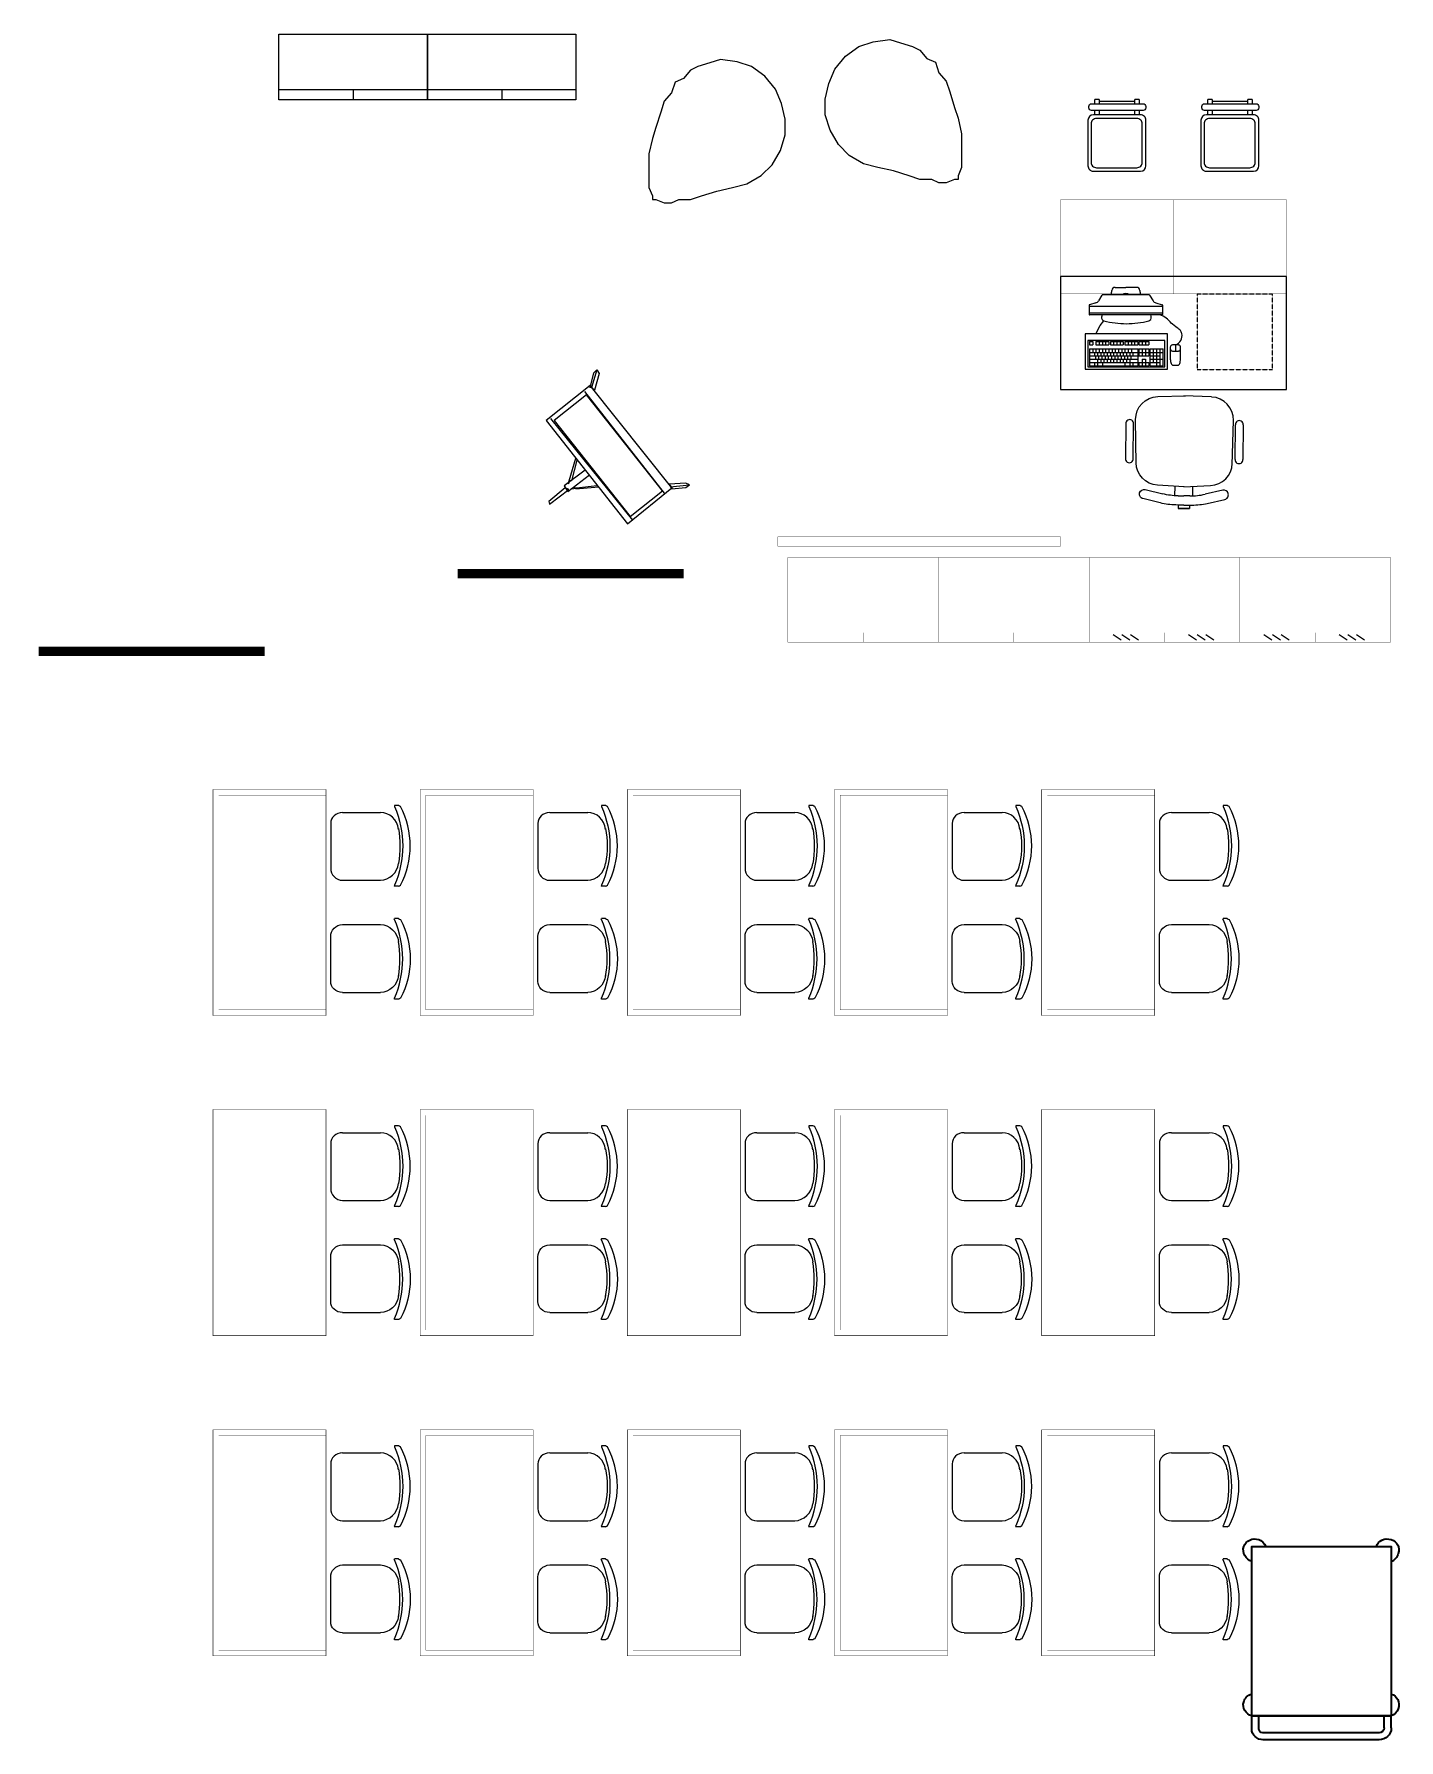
# Model space of a CAD drawing. Header units: millimetres. Extents: x -217756 to 263180, y 55413 to 130608.
# Drawn here: x 118938 to 126184, y 55559 to 64616 of the extents above; entities that cross this region are included whole.
import ezdxf

# ---------------------------------------------------------------- set-up
doc = ezdxf.new("R2010")
doc.units = ezdxf.units.MM
doc.linetypes.add('HIDDEN', pattern=[6, 4, -2])
for name, color, linetype, lineweight in [('ТХ_мебель передв', 250, 'Continuous', 13), ('ТХ_обор_комп принт', 30, 'Continuous', 13), ('ТХ_ОСНОВНОЙ', 103, 'Continuous', 25)]:
    doc.layers.add(name, color=color, linetype=linetype, lineweight=lineweight)

# ---------------------------------------------------------------- blocks, each defined once
blk = doc.blocks.new('A$C34cbd993')
at = {"extrusion": (0.000470829, 6.1078e-05, 1)}
for p, q in [((342841.9, -67370.9, 0), (342823.6, -67400.3, 0)), ((343091, -67368.7, -0.1), (342845.8, -67368.7, 0)), ((342912, -67329.8, 0), (342968.4, -67329.8, 0)), ((343024.8, -67329.8, -0.1), (342968.4, -67329.8, 0)), ((343094.9, -67370.9, -0.1), (343113.2, -67400.3, -0.1)), ((342774, -67423.6, 0.1), (342774, -67474, 0.1)), ((343162.8, -67430.8, -0.1), (342774, -67430.8, 0.1)), ((343162.8, -67466.8, -0.1), (342774, -67466.8, 0.1)), ((342808.6, -67411.8, 0.1), (342775.8, -67421.8, 0.1)), ((343128.2, -67411.8, -0.1), (343161, -67421.8, -0.1)), ((343162.8, -67423.6, -0.1), (343162.8, -67474, -0.1)), ((343161, -67475.8, -0.1), (342775.8, -67475.8, 0.1)), ((342775.6, -67616.3, 0.1), (342775.6, -67634.3, 0.1)), ((342775.6, -67656.8, 0.1), (343032.1, -67656.8, 0)), ((342775.6, -67656.8, 0.1), (342775.6, -67746.8, 0.1)), ((342775.6, -67674.8, 0.1), (343032.1, -67674.8, 0)), ((342775.6, -67692.8, 0.1), (343032.1, -67692.8, 0)), ((342775.6, -67710.8, 0.1), (343032.1, -67710.8, 0)), ((342775.6, -67728.8, 0.1), (343032.1, -67728.8, 0)), ((343036.6, -67656.8, 0), (343090.6, -67656.8, -0.1)), ((343036.6, -67674.8, 0), (343090.6, -67674.8, -0.1)), ((343036.6, -67692.8, 0), (343090.6, -67692.8, -0.1)), ((343036.6, -67728.8, 0), (343090.6, -67728.8, -0.1)), ((343054.6, -67710.8, 0), (343072.6, -67710.8, -0.1)), ((343095.1, -67656.8, -0.1), (343167.1, -67656.8, -0.1)), ((343095.1, -67674.8, -0.1), (343167.1, -67674.8, -0.1)), ((343095.1, -67692.8, -0.1), (343149.1, -67692.8, -0.1)), ((343095.1, -67710.8, -0.1), (343167.1, -67710.8, -0.1)), ((343095.1, -67728.8, -0.1), (343149.1, -67728.8, -0.1)), ((343167.1, -67746.8, -0.1), (343167.1, -67656.8, -0.1)), ((342775.6, -67746.8, 0.1), (343032.1, -67746.8, 0)), ((343036.6, -67746.8, 0), (343090.6, -67746.8, -0.1)), ((343095.1, -67746.8, -0.1), (343167.1, -67746.8, -0.1))]:
    blk.add_line(p, q, dxfattribs=at)
at = {"extrusion": (0.000470829, 6.1078e-05, 1), "elevation": 157.3}
for points in [[(342808.6, -67575.8), (342832.1, -67531.3), (342851.7, -67506.9)], [(342775.6, -67616.3), (342792.7, -67616.3)], [(342775.6, -67634.3), (342792.7, -67634.3)], [(342792.7, -67616.3), (342792.7, -67634.3)], [(342809.8, -67616.3), (342878.2, -67616.3)], [(342809.8, -67616.3), (342809.8, -67634.3)], [(342809.8, -67634.3), (342878.2, -67634.3)], [(342826.9, -67616.3), (342826.9, -67634.3)], [(342844, -67616.3), (342844, -67634.3)], [(342861.1, -67616.3), (342861.1, -67634.3)], [(342878.2, -67616.3), (342878.2, -67634.3)], [(342886.7, -67616.3), (342955.1, -67616.3)], [(342886.7, -67616.3), (342886.7, -67634.3)], [(342886.7, -67634.3), (342955.1, -67634.3)], [(342903.8, -67616.3), (342903.8, -67634.3)], [(342920.9, -67616.3), (342920.9, -67634.3)], [(342938, -67616.3), (342938, -67634.3)], [(342955.1, -67616.3), (342955.1, -67634.3)], [(342963.7, -67616.3), (343032.1, -67616.3)], [(342963.7, -67616.3), (342963.7, -67634.3)], [(342963.7, -67634.3), (343032.1, -67634.3)], [(342980.8, -67616.3), (342980.8, -67634.3)], [(342997.9, -67616.3), (342997.9, -67634.3)], [(343015, -67616.3), (343015, -67634.3)], [(343032.1, -67616.3), (343032.1, -67634.3)], [(343036.6, -67616.3), (343090.6, -67616.3)], [(343036.6, -67616.3), (343036.6, -67634.3)], [(343036.6, -67634.3), (343090.6, -67634.3)], [(343054.6, -67616.3), (343054.6, -67634.3)], [(343072.6, -67616.3), (343072.6, -67634.3)], [(343090.6, -67616.3), (343090.6, -67634.3)], [(343090.6, -67616.3), (343090.6, -67634.3)], [(343231.7, -67634.9), (343231.7, -67667.8)], [(342792.7, -67656.8), (342792.7, -67674.8)], [(342801.2, -67674.8), (342801.2, -67692.8)], [(342801.2, -67728.8), (342801.2, -67746.8)], [(342806.7, -67692.8), (342806.7, -67710.8)], [(342809.8, -67656.8), (342809.8, -67674.8)], [(342818.3, -67674.8), (342818.3, -67692.8)], [(342818.3, -67710.8), (342818.3, -67728.8)], [(342818.3, -67728.8), (342818.3, -67746.8)], [(342823.8, -67692.8), (342823.8, -67710.8)], [(342826.9, -67656.8), (342826.9, -67674.8)], [(342835.4, -67674.8), (342835.4, -67692.8)], [(342835.4, -67710.8), (342835.4, -67728.8)], [(342840.9, -67692.8), (342840.9, -67710.8)], [(342844, -67656.8), (342844, -67674.8)], [(342844, -67728.8), (342844, -67746.8)], [(342852.5, -67674.8), (342852.5, -67692.8)], [(342852.5, -67710.8), (342852.5, -67728.8)], [(342858, -67692.8), (342858, -67710.8)], [(342861.1, -67656.8), (342861.1, -67674.8)], [(342869.6, -67674.8), (342869.6, -67692.8)], [(342869.6, -67710.8), (342869.6, -67728.8)], [(342875.1, -67692.8), (342875.1, -67710.8)], [(342878.2, -67656.8), (342878.2, -67674.8)], [(342886.7, -67674.8), (342886.7, -67692.8)], [(342886.7, -67710.8), (342886.7, -67728.8)], [(342892.2, -67692.8), (342892.2, -67710.8)], [(342895.3, -67656.8), (342895.3, -67674.8)], [(342903.8, -67674.8), (342903.8, -67692.8)], [(342903.8, -67710.8), (342903.8, -67728.8)], [(342909.3, -67692.8), (342909.3, -67710.8)], [(342912.4, -67656.8), (342912.4, -67674.8)], [(342920.9, -67674.8), (342920.9, -67692.8)], [(342920.9, -67710.8), (342920.9, -67728.8)], [(342926.4, -67692.8), (342926.4, -67710.8)], [(342929.5, -67656.8), (342929.5, -67674.8)], [(342938, -67674.8), (342938, -67692.8)], [(342938, -67710.8), (342938, -67728.8)], [(342943.5, -67692.8), (342943.5, -67710.8)], [(342946.6, -67656.8), (342946.6, -67674.8)], [(342955.1, -67674.8), (342955.1, -67692.8)], [(342955.1, -67710.8), (342955.1, -67728.8)], [(342960.6, -67692.8), (342960.6, -67710.8)], [(342963.7, -67656.8), (342963.7, -67674.8)], [(342963.7, -67728.8), (342963.7, -67746.8)], [(342972.2, -67674.8), (342972.2, -67692.8)], [(342972.2, -67710.8), (342972.2, -67728.8)], [(342977.7, -67692.8), (342977.7, -67710.8)], [(342980.8, -67656.8), (342980.8, -67674.8)], [(342989.3, -67674.8), (342989.3, -67692.8)], [(342989.3, -67710.8), (342989.3, -67728.8)], [(342989.3, -67728.8), (342989.3, -67746.8)], [(342994.8, -67692.8), (342994.8, -67710.8)], [(342997.9, -67656.8), (342997.9, -67674.8)], [(343006.4, -67674.8), (343006.4, -67692.8)], [(343006.4, -67728.8), (343006.4, -67746.8)], [(343032.1, -67656.8), (343032.1, -67746.8)], [(343036.6, -67656.8), (343036.6, -67692.8)], [(343036.6, -67728.8), (343036.6, -67746.8)], [(343054.6, -67656.8), (343054.6, -67692.8)], [(343054.6, -67710.8), (343054.6, -67746.8)], [(343072.6, -67656.8), (343072.6, -67692.8)], [(343072.6, -67710.8), (343072.6, -67746.8)], [(343090.6, -67656.8), (343090.6, -67692.8)], [(343090.6, -67728.8), (343090.6, -67746.8)], [(343095.1, -67656.8), (343095.1, -67746.8)], [(343113.1, -67656.8), (343113.1, -67728.8)], [(343131.1, -67656.8), (343131.1, -67746.8)], [(343149.1, -67656.8), (343149.1, -67746.8)]]:
    blk.add_lwpolyline(points, dxfattribs=at)
for points in [[(343231.7, -67634.9, 0.397637), (343265.6, -67574.9, 0.110351), (343258.4, -67558.3, 0.08312), (343241.3, -67544.9, 0.014729), (343208.8, -67519.8, 0.170175), (343149.7, -67475.8, -0.037673)], [(343204.7, -67656.4, 0.114539), (343205.7, -67660.6, 0.103755), (343208.7, -67664.4, 0.091433), (343213, -67666.9, 0.084292), (343218.2, -67667.8), (343245.2, -67667.8, 0.084292), (343250.5, -67666.9, 0.091433), (343254.8, -67664.4, 0.103755), (343257.7, -67660.6, 0.114539), (343258.7, -67656.4, 0.114539)]]:
    blk.add_lwpolyline(points, format="xyb", dxfattribs=at)
for points in [[(342753.1, -67764.8), (343189.6, -67764.8), (343189.6, -67575.8), (342753.1, -67575.8)], [(342766.6, -67751.3), (343176.1, -67751.3), (343176.1, -67611.8), (342766.6, -67611.8)]]:
    blk.add_lwpolyline(points, close=True, dxfattribs=at)
blk.add_lwpolyline([(343218.2, -67742.9), (343245.2, -67742.9, 0.19919), (343249.6, -67741.1, 0.098412), (343254.8, -67733.4, 0.055653), (343257.6, -67723.6, 0.042416), (343258.7, -67710.3), (343258.7, -67646.3, 0.114539), (343257.7, -67642.1, 0.103755), (343254.8, -67638.3, 0.091433), (343250.5, -67635.8, 0.084292), (343245.2, -67634.9), (343218.2, -67634.9, 0.084292), (343213, -67635.8, 0.091433), (343208.7, -67638.3, 0.103755), (343205.7, -67642.1, 0.114539), (343204.7, -67646.3), (343204.7, -67710.3, 0.042416), (343205.8, -67723.6, 0.055653), (343208.7, -67733.4, 0.098412), (343213.8, -67741.1, 0.19919)], format="xyb", close=True, dxfattribs=at)
at = {"extrusion": (0.000470829, 6.1078e-05, 1)}
for centre, radius, start, end in [((342845.8, -67373.2, 157.3), 4.5, 90, 149.521), ((342638.2, -67330.4, 157.3), 256.3, 351.40049, 356.3696), ((342912, -67347.8, 157.3), 18, 90, 176.3696), ((342968.4, -67395.5, 157.3), 33.8, 52.61802, 127.38198), ((343024.7, -67347.8, 157.3), 18, 3.6304, 90), ((343298.5, -67330.4, 157.3), 256.3, 183.6304, 188.59951), ((343091, -67373.2, 157.3), 4.5, 30.479, 90), ((342775.8, -67423.6, 157.3), 1.8, 90, 180), ((342800.7, -67386, 157.3), 27, 287.0054, 328.03244), ((343136.1, -67386, 157.3), 27, 211.96756, 252.9946), ((343161, -67423.6, 157.3), 1.8, 0, 90), ((342775.8, -67474, 157.3), 1.8, 180, 270), ((342857.5, -67489.9, 157.3), 18, 172.82401, 251.19668), ((343002.7, -67508.1, 157.3), 164.3, 168.65631, 172.82401), ((342973.3, -67045.2, 157.3), 477.4, 255.2557, 269.77), ((342969.4, -67045.2, 157.3), 477.4, 270.23, 284.7443), ((343085.1, -67489.9, 157.3), 18, 288.80332, 7.17599), ((342940, -67508.1, 157.3), 164.3, 7.17599, 11.34369), ((343161, -67474, 157.3), 1.8, 270, 0)]:
    blk.add_arc(centre, radius, start, end, dxfattribs=at)
blk = doc.blocks.new('стул 5  340х340')
at = {"linetype": 'ByBlock', "extrusion": (-6.19742e-05, 0.000470712, 1)}
for p, q in [((-15340.7, 16664.9, 196.8), (-15316.5, 16664.9, 196.8)), ((-15340.7, 16664.9, 196.8), (-15340.7, 16641.7, 196.8)), ((-15316.5, 16641.7, 196.8), (-15316.5, 16664.9, 196.8)), ((-15128.7, 16664.9, 196.8), (-15104.4, 16664.9, 196.8)), ((-15128.7, 16664.9, 196.8), (-15128.7, 16641.7, 196.8)), ((-15104.4, 16641.7, 196.8), (-15104.4, 16664.9, 196.8)), ((-15375, 16627.7, 196.8), (-15375, 16619.9, 196.8)), ((-15086.8, 16641.7, 196.8), (-15361.1, 16641.7, 196.8)), ((-15361.1, 16605.9, 196.8), (-15086.8, 16605.9, 196.9)), ((-15340.7, 16605.9, 196.8), (-15340.7, 16583.2, 196.9)), ((-15316.5, 16653.3, 196.8), (-15128.7, 16653.3, 196.8)), ((-15316.5, 16583.2, 196.9), (-15316.5, 16605.9, 196.8)), ((-15128.7, 16605.9, 196.9), (-15128.7, 16583.2, 196.9)), ((-15104.4, 16583.2, 196.9), (-15104.4, 16605.9, 196.9)), ((-15072.8, 16619.9, 196.8), (-15072.8, 16627.7, 196.8))]:
    blk.add_line(p, q, dxfattribs=at)
at = {"ltscale": 100, "extrusion": (-6.19742e-05, 0.000470712, 1), "elevation": 205.6}
for points in [[(-15347.9, 16582.9), (-15097, 16582.9, -0.414169), (-15068.3, 16554.2), (-15068.3, 16312.2, -0.414258), (-15097, 16283.5), (-15347.9, 16283.5, -0.414169), (-15376.6, 16312.2), (-15376.6, 16554.2, -0.414258)], [(-15328.2, 16563.2), (-15113.6, 16563.2, -0.414214), (-15084.9, 16534.4), (-15084.9, 16330.6, -0.414214), (-15113.6, 16301.9), (-15328.2, 16301.9, -0.414214), (-15356.9, 16330.6), (-15356.9, 16534.4, -0.414214)]]:
    blk.add_lwpolyline(points, format="xyb", close=True, dxfattribs=at)
at = {"linetype": 'ByBlock', "extrusion": (-6.19742e-05, 0.000470712, 1)}
for centre, start, end in [((-15361, 16627.6, 205.6), 90, 180), ((-15361, 16619.8, 205.6), 180, 270), ((-15086.8, 16627.6, 205.6), 0, 90), ((-15086.8, 16619.8, 205.6), 270, 0)]:
    blk.add_arc(centre, 13.9, start, end, dxfattribs=at)
blk = doc.blocks.new('A$C8c173fd4')
at = {"layer": 'ТХ_мебель передв', "ltscale": 100, "xscale": -1}
for p in [(173530.7, -7701.3, -197), (174130.7, -7701.3, -197)]:
    blk.add_blockref('стул 5  340х340', p, dxfattribs=at)
blk = doc.blocks.new('Шкаф канцелярский закрытый')
at = {"layer": 'ТХ_мебель передв'}
blk.add_lwpolyline([(207495.5, -155297.4), (207495.5, -154508.5), (207146, -154508.5), (207146, -155297.4)], close=True, dxfattribs=at)
for points in [[(207199, -154508.5), (207199, -155297.4)], [(207199, -154902.9), (207146, -154902.9)]]:
    blk.add_lwpolyline(points, dxfattribs=at)
blk = doc.blocks.new('A$Cca3a9a96')
at = {"layer": 'ТХ_ОСНОВНОЙ', "xscale": -1, "rotation": 270}
for p in [(339600.5, -198185.5), (340389.3, -198185.5)]:
    blk.add_blockref('Шкаф канцелярский закрытый', p, dxfattribs=at)
blk = doc.blocks.new('Мольберт')
at = {"layer": 'ТХ_мебель передв', "lineweight": 0, "ltscale": 100, "transparency": 33554687}
for p, q in [((276894.3, -54030.8), (277534.6, -54295.3)), ((276815, -54237.1), (277444.7, -54507)), ((277444.7, -54639.3), (277423.5, -54544))]:
    blk.add_line(p, q, dxfattribs=at)
for points in [[(277291.2, -54009.6), (277333.5, -53903.8), (277322.9, -53893.2), (277270, -54009.6)], [(276793.8, -54279.5), (277434.1, -54549.3), (277550.5, -54274.2), (276910.2, -53999)], [(276830.8, -54242.4), (277428.8, -54496.4), (277513.5, -54295.3), (276915.5, -54041.3)], [(277254.2, -54030.8), (277259.5, -54020.2), (277238.3, -54036.1)], [(277285.9, -54036.1), (277291.2, -54036.1), (277291.2, -54051.9)], [(277444.7, -54639.3), (277423.5, -54628.7), (277402.3, -54538.8), (277434.1, -54549.3), (277428.8, -54538.8), (277449.9, -54618.1)]]:
    blk.add_lwpolyline(points, close=True, dxfattribs=at)
for points in [[(277148.3, -54099.6), (277238.3, -54036.1), (277238.3, -54030.8), (277137.7, -54099.6)], [(277243.6, -54141.9), (277301.8, -54014.9), (277270, -53999), (277211.8, -54131.3)], [(277307.1, -54168.3), (277280.6, -54057.2), (277291.2, -54051.9), (277317.7, -54173.6)], [(276804.4, -54279.5), (276719.7, -54337.7), (276740.9, -54337.7), (276815, -54290), (276793.8, -54279.5), (276793.8, -54274.2), (276730.3, -54316.5), (276719.7, -54337.7)]]:
    blk.add_lwpolyline(points, dxfattribs=at)
blk = doc.blocks.new('A$C2d392c02')
at = {"layer": 'ТХ_ОСНОВНОЙ', "rotation": 151.4139230194709}
blk.add_blockref('Мольберт', (403470.9, -173202.1), dxfattribs=at)
blk = doc.blocks.new('У081')
at = {"layer": 'ТХ_мебель передв', "lineweight": 0, "ltscale": 100, "transparency": 33554687}
blk.add_lwpolyline([(136391.6, 64096.5), (136372.6, 64153.6), (136353.5, 64217.2), (136334.4, 64255.3), (136290, 64293.4), (136270.9, 64337.9), (136213.7, 64356.9), (136169.3, 64395.1), (136112.1, 64414.1), (136029.5, 64439.5), (135972.3, 64458.6), (135889.7, 64477.7), (135807.1, 64477.7), (135750, 64477.7), (135711.8, 64477.7), (135667.4, 64458.6), (135648.3, 64458.6), (135648.3, 64439.5), (135629.2, 64395.1), (135629.2, 64356.9), (135648.3, 64318.8), (135648.3, 64255.3), (135667.4, 64198.1), (135692.8, 64115.5), (135711.8, 64032.9), (135730.9, 63956.7), (135775.4, 63880.5), (135832.5, 63823.3), (135908.8, 63778.8), (135991.4, 63753.4), (136074, 63753.4), (136156.6, 63772.5), (136232.8, 63804.2), (136302.7, 63861.4), (136353.5, 63931.3), (136378.9, 64007.5)], close=True, dxfattribs=at)
blk = doc.blocks.new('A$Cbb118ba2')
at = {"layer": 'ТХ_мебель передв', "xscale": -1, "rotation": 270}
blk.add_blockref('У081', (-67002.3, -136419.4), dxfattribs=at)
at = {"layer": 'ТХ_мебель передв', "rotation": 90}
blk.add_blockref('У081', (60291.7, -136525.9), dxfattribs=at)
blk = doc.blocks.new('У058')
at = {"layer": 'ТХ_мебель передв', "ltscale": 100}
for points, const_width in [([(70477.5, 42777), (71077.5, 42777), (71077.5, 41577), (70477.5, 41577)], 2), ([(70507.5, 42747), (71077.5, 42747), (71077.5, 41607), (70507.5, 41607)], 1)]:
    blk.add_lwpolyline(points, close=True, dxfattribs=dict(at, const_width=const_width))
blk = doc.blocks.new('A$C19486162')
at = {"layer": 'ТХ_мебель передв'}
for p in [(-76977.3, -37477.2), (-75877.3, -37477.2), (-74777.3, -37477.2), (-73677.3, -37477.2), (-72577.3, -37477.2), (-76977.3, -39177.2), (-75877.3, -39177.2), (-74777.3, -39177.2), (-73677.3, -39177.2), (-72577.3, -39177.2), (-76977.3, -40877.2), (-75877.3, -40877.2), (-74777.3, -40877.2), (-73677.3, -40877.2), (-72577.3, -40877.2)]:
    blk.add_blockref('У058', p, dxfattribs=at)
blk = doc.blocks.new('У060')
at = {"layer": 'ТХ_мебель передв', "lineweight": 0, "ltscale": 100, "transparency": 33554687}
for points in [[(66977.2, 41937.5), (67178.2, 41937.5)], [(67273.5, 41969.3), (67252.3, 41969.3)], [(66913.7, 41635.9), (66913.7, 41874)], [(66977.2, 41577.7), (67178.2, 41577.7)], [(67273.5, 41540.7), (67252.3, 41540.7)]]:
    blk.add_lwpolyline(points, dxfattribs=at)
for centre, radius, start, end in [((66773.8, 41755), 522.2, 336.40292, 23.59708), ((66737, 41755), 544.4, 350.20645, 9.79355)]:
    blk.add_arc(centre, radius, start, end, dxfattribs=at)
for points in [[(66913.7, 41874), (66913.7, 41905.8), (66940.1, 41937.5), (66977.2, 41937.5)], [(67178.2, 41937.5), (67225.9, 41937.5), (67268.2, 41895.2), (67273.5, 41847.6)], [(67252.3, 41964), (67247, 41964), (67252.3, 41969.3), (67252.3, 41969.3)], [(67273.5, 41969.3), (67278.8, 41969.3), (67278.8, 41964), (67284.1, 41964)], [(67273.5, 41667.7), (67268.2, 41614.8), (67225.9, 41577.7), (67178.2, 41577.7)], [(66977.2, 41577.7), (66940.1, 41577.7), (66913.7, 41604.2), (66913.7, 41635.9)], [(67252.3, 41540.7), (67252.3, 41540.7), (67252.3, 41540.7), (67252.3, 41546)]]:
    blk.add_open_spline(points, degree=3, dxfattribs=at)
blk.add_open_spline([(67284.1, 41964), (67352.9, 41831.7), (67352.9, 41678.3), (67284.1, 41546), (67278.8, 41546), (67278.8, 41540.7), (67273.5, 41540.7)], degree=3, knots=[0, 0, 0, 0, 1, 1, 1, 2, 2, 2, 2], dxfattribs=at)
blk = doc.blocks.new('A$Ca1396667')
at = {"layer": 'ТХ_мебель передв', "xscale": -1, "rotation": 180}
for p in [(-72788.5, 46754.8), (-71688.5, 46754.8), (-70588.5, 46754.8), (-69488.5, 46754.8), (-68388.5, 46754.8), (-72788.5, 45054.8), (-71688.5, 45054.8), (-70588.5, 45054.8), (-69488.5, 45054.8), (-68388.5, 45054.8), (-72788.5, 43354.8), (-71688.5, 43354.8), (-70588.5, 43354.8), (-69488.5, 43354.8), (-68388.5, 43354.8)]:
    blk.add_blockref('У060', p, dxfattribs=at)
at = {"layer": 'ТХ_мебель передв'}
for p in [(-72788.5, -37355.2), (-71688.5, -37355.2), (-70588.5, -37355.2), (-69488.5, -37355.2), (-68388.5, -37355.2), (-72788.5, -39055.2), (-71688.5, -39055.2), (-70588.5, -39055.2), (-69488.5, -39055.2), (-68388.5, -39055.2), (-72788.5, -40755.2), (-71688.5, -40755.2), (-70588.5, -40755.2), (-69488.5, -40755.2), (-68388.5, -40755.2)]:
    blk.add_blockref('У060', p, dxfattribs=at)
blk = doc.blocks.new('У051-2')
at = {"layer": 'ТХ_мебель передв', "ltscale": 100}
for points, const_width in [([(73549.5, 44725), (74349.5, 44725), (74349.5, 44275), (73549.5, 44275)], 2), ([(73549.5, 44275), (74349.5, 44275), (74349.5, 44325), (73549.5, 44325)], 1)]:
    blk.add_lwpolyline(points, close=True, dxfattribs=dict(at, const_width=const_width))
at = {"layer": 'ТХ_мебель передв', "ltscale": 100, "const_width": 1}
blk.add_lwpolyline([(73949.5, 44325), (73949.5, 44275)], dxfattribs=at)
blk = doc.blocks.new('A$Cb5b061b1')
at = {"layer": 'ТХ_мебель передв', "xscale": -1}
for p in [(83601.7, -38193.2), (84401.7, -38193.2)]:
    blk.add_blockref('У051-2', p, dxfattribs=at)
blk = doc.blocks.new('У062-2')
at = {"layer": 'ТХ_мебель передв', "ltscale": 100}
for p, q in [((73687, 43374.5), (73729.5, 43402.5)), ((73733, 43374.5), (73775.5, 43402.5)), ((73779, 43374.5), (73821.5, 43402.5)), ((74087, 43374.5), (74129.5, 43402.5)), ((74133, 43374.5), (74175.5, 43402.5)), ((74179, 43374.5), (74221.5, 43402.5))]:
    blk.add_line(p, q, dxfattribs=at)
for points, const_width in [([(73549.5, 43813.5), (74349.5, 43813.5), (74349.5, 43363.5), (73549.5, 43363.5)], 2), ([(73549.5, 43363.5), (74349.5, 43363.5), (74349.5, 43413.5), (73549.5, 43413.5)], 1)]:
    blk.add_lwpolyline(points, close=True, dxfattribs=dict(at, const_width=const_width))
at = {"layer": 'ТХ_мебель передв', "ltscale": 100, "const_width": 1}
blk.add_lwpolyline([(73949.5, 43413.5), (73949.5, 43363.5)], dxfattribs=at)
blk = doc.blocks.new('A$C3c82938b')
at = {"layer": 'ТХ_мебель передв', "xscale": -1}
for p in [(-64436.4, -37281.7), (-63636.4, -37281.7)]:
    blk.add_blockref('У062-2', p, dxfattribs=at)
blk = doc.blocks.new('стол с тумбой 1200х600')
blk.add_lwpolyline([(-19012.2, 19801.1), (-19012.2, 21001.1), (-19612.2, 21001.1), (-19612.2, 19801.1)], close=True)
at = {"linetype": 'HIDDEN', "ltscale": 0.1}
blk.add_lwpolyline([(-19505.4, 19874.7), (-19105.4, 19874.7), (-19105.4, 20274.7), (-19505.4, 20274.7)], close=True, dxfattribs=at)
blk = doc.blocks.new('М-60')
at = {"extrusion": (-6.19742e-05, 0.000470712, 1)}
for p, q in [((7035202.1, 1186569.5, -0.1), (7035439, 1186576.2, -0.1)), ((7035415.4, 1186627.5, -0.2), (7035231.8, 1186626.6, -0.2)), ((7035232, 1186585.7, -0.1), (7035415.6, 1186586.5, -0.1)), ((7034998.3, 1186437.9, -0.1), (7035019.7, 1186530.9, -0.1)), ((7035068.3, 1186519.6, -0.1), (7035046.7, 1186425.8, -0.1)), ((7035049.2, 1186548.9, -0.1), (7035050.6, 1186548.5, -0.1)), ((7035085.8, 1186312.9, 0), (7035092.5, 1186454.7, -0.1)), ((7035563.1, 1186460.5, -0.1), (7035569.8, 1186312.9, 0)), ((7034971.3, 1186282.6, 0), (7034970.4, 1186343.1, -0.1)), ((7034989, 1186343.1, -0.1), (7034970.8, 1186343.1, -0.1)), ((7034970.8, 1186343.1, -0.1), (7034970.8, 1186282.6, 0)), ((7034989.4, 1186282.9, 0), (7034971.3, 1186282.6, 0)), ((7034989, 1186312.9, 0), (7034989, 1186356.2, -0.1)), ((7034989, 1186312.9, 0), (7034989, 1186343.1, -0.1)), ((7034989, 1186313.2, 0), (7034989.4, 1186282.9, 0)), ((7034989, 1186313.2, 0), (7034989.6, 1186269.8, 0)), ((7035037.4, 1186344.1, 0), (7035037.4, 1186312.9, 0)), ((7035037.8, 1186282.6, 0), (7035037.4, 1186313.9, 0)), ((7035037.8, 1186361.3, -0.1), (7035088.1, 1186361.3, -0.1)), ((7035085.7, 1186314.6, 0), (7035094.7, 1186172.9, 0)), ((7035565.2, 1186174.3, 0.1), (7035569.7, 1186322, 0)), ((7035038.5, 1186265.5, 0), (7035088.8, 1186266.3, 0)), ((7035071.5, 1186107.6, 0.1), (7035048.4, 1186201.2, 0)), ((7035000.2, 1186188.3, 0), (7035023, 1186095.7, 0.1)), ((7035052.8, 1186078.1, 0.1), (7035054.2, 1186078.5, 0.1)), ((7035206, 1186059.9, 0.1), (7035442.9, 1186056.7, 0.1)), ((7035236.1, 1186044.1, 0.1), (7035419.7, 1186046, 0.1)), ((7035420.2, 1186005.1, 0.1), (7035236.6, 1186003.1, 0.1))]:
    blk.add_line(p, q, dxfattribs=at)
for centre, start, end in [((7035230, 1186606.2, 122.4), 84.99867, 275.52472), ((7035417.4, 1186607.1, 122.4), 264.99867, 95.52472), ((7035234.4, 1186023.7, 122.4), 85.34791, 275.87397), ((7035421.8, 1186025.7, 122.4), 265.34791, 95.87397)]:
    blk.add_arc(centre, 20.6, start, end, dxfattribs=at)
at = {"extrusion": (6.19742e-05, -0.000470712, -1)}
for centre, major_axis, start_param, end_param in [((7035213.4, 1186449, -0.1), (77.8, 92.6, 0), 4.061153, 5.558057), ((7035442.2, 1186455, -0.1), (77.8, 92.6, 0), -0.725128, 0.826554), ((7035043.3, 1186525.4, -0.1), (15.6, 18.5, 0), 4.240369, 5.829345), ((7035044.7, 1186525.1, -0.1), (15.6, 18.5, 0), -0.45384, 1.098777), ((7035352, 1186356.2, 0), (-277.9, 233.5, -0.1), 5.584367, 5.811166), ((7035400.4, 1186344.1, 0), (233.5, 277.9, -0.1), 4.01357, 4.240369)]:
    blk.add_ellipse(centre, major_axis=major_axis, ratio=1, start_param=start_param, end_param=end_param, dxfattribs=at)
at = {"extrusion": (-6.19742e-05, 0.000470712, 1)}
for centre, major_axis, start_param, end_param in [((7035400.8, 1186288.2, 0), (237.7, -274.3, 0.1), 4.01357, 4.240369), ((7035352.6, 1186275.3, 0), (-274.3, -237.7, 0.1), 5.584367, 5.811166), ((7035048, 1186101.8, 0.1), (15.8, -18.3, 0), -0.45384, 1.098777), ((7035215.4, 1186180.5, 0), (79.2, -91.4, 0), 4.061153, 5.558057), ((7035444.3, 1186178, 0.1), (79.2, -91.4, 0), -0.725128, 0.826554), ((7035046.5, 1186101.5, 0.1), (15.8, -18.3, 0), 4.240369, 5.829345)]:
    blk.add_ellipse(centre, major_axis=major_axis, ratio=1, start_param=start_param, end_param=end_param, dxfattribs=at)
blk = doc.blocks.new('У063-2')
at = {"layer": 'ТХ_обор_комп принт', "lineweight": 35}
blk.add_lwpolyline([(68857.7, 41841.1), (68857.7, 41100.3), (67958.2, 41100.3), (67958.2, 41841.1)], close=True, dxfattribs=at)
for points in [[(68857.7, 41100.3), (68857.7, 41841.1)], [(68921.2, 41841.1), (68857.7, 41841.1)], [(68921.2, 41804.1), (68857.7, 41804.1)], [(68947.7, 41777.6), (68947.7, 41158.5)], [(68984.7, 41777.6), (68984.7, 41158.5)], [(68921.2, 41137.3), (68857.7, 41137.3)], [(68921.2, 41100.3), (68857.7, 41100.3)]]:
    blk.add_lwpolyline(points, dxfattribs=at)
for points, knots in [([(67958.2, 41761.8), (67926.4, 41772.3), (67910.5, 41804.1), (67921.1, 41841.1), (67931.7, 41872.9), (67963.4, 41888.8), (67995.2, 41878.2), (68016.4, 41872.9), (68032.2, 41857), (68037.5, 41841.1)], [0, 0, 0, 0, 1, 1, 1, 2, 2, 2, 3, 3, 3, 3]), ([(68741.3, 41841.1), (68751.9, 41872.9), (68783.7, 41888.8), (68820.7, 41878.2), (68836.6, 41872.9), (68852.4, 41857), (68857.7, 41841.1)], [0, 0, 0, 0, 1, 1, 1, 2, 2, 2, 2]), ([(68037.5, 41100.3), (68026.9, 41068.5), (67989.9, 41047.4), (67958.2, 41058), (67926.4, 41068.5), (67910.5, 41105.6), (67921.1, 41137.3), (67926.4, 41153.2), (67942.3, 41169.1), (67958.2, 41174.4)], [0, 0, 0, 0, 1, 1, 1, 2, 2, 2, 3, 3, 3, 3]), ([(68984.7, 41163.8), (68984.7, 41126.8), (68958.3, 41100.3), (68926.5, 41100.3), (68926.5, 41100.3), (68926.5, 41100.3), (68921.2, 41100.3)], [0, 0, 0, 0, 1, 1, 1, 2, 2, 2, 2]), ([(68947.7, 41158.5), (68947.7, 41147.9), (68937.1, 41137.3), (68926.5, 41137.3), (68926.5, 41137.3), (68926.5, 41137.3), (68921.2, 41137.3)], [0, 0, 0, 0, 1, 1, 1, 2, 2, 2, 2]), ([(68857.7, 41100.3), (68847.2, 41068.5), (68815.4, 41047.4), (68783.7, 41058), (68762.5, 41063.3), (68746.6, 41079.1), (68741.3, 41100.3)], [0, 0, 0, 0, 1, 1, 1, 2, 2, 2, 2])]:
    blk.add_open_spline(points, degree=3, knots=knots, dxfattribs=at)
for points in [[(68921.2, 41841.1), (68958.3, 41841.1), (68984.7, 41809.4), (68984.7, 41777.6)], [(68921.2, 41804.1), (68937.1, 41804.1), (68947.7, 41788.2), (68947.7, 41777.6)]]:
    blk.add_open_spline(points, degree=3, dxfattribs=at)

msp = doc.modelspace()

# ---------------------------------------------------------------- linework, layer by layer
at = {"layer": 'ТХ_мебель передв', "ltscale": 100, "const_width": 2}
for points in [[(124387.5, 63736.3), (124987.5, 63736.3), (124987.5, 63236.3), (124387.5, 63236.3)], [(124987.5, 63736.3), (125587.5, 63736.3), (125587.5, 63236.3), (124987.5, 63236.3)]]:
    msp.add_lwpolyline(points, close=True, dxfattribs=at)
at = {"layer": 'ТХ_мебель передв', "lineweight": 0, "ltscale": 100, "transparency": 33554687, "const_width": 2}
msp.add_lwpolyline([(122887.5, 61896.3), (122887.5, 61946.3), (124387.5, 61946.3), (124387.5, 61896.3)], close=True, dxfattribs=at)
at = {"layer": 'ТХ_мебель передв', "ltscale": 100, "const_width": 50}
for points in [[(122387.6, 61751.4), (121187.6, 61751.4)], [(120163, 61338.4), (118963, 61338.4)]]:
    msp.add_lwpolyline(points, dxfattribs=at)

# ---------------------------------------------------------------- block references
for name, p in [('A$C8c173fd4', (-64065.7, 55305.7)), ('A$C34cbd993', (-218233.9, 130600.7)), ('A$Cca3a9a96', (-64065.7, 55305.7)), ('A$C2d392c02', (-64065.7, 55305.7)), ('A$C3c82938b', (263325.6, 55305.7)), ('A$Cb5b061b1', (113687.5, 55305.7)), ('A$Cbb118ba2', (126387.5, 64615.7)), ('A$C19486162', (126387.5, 55305.7)), ('A$Ca1396667', (126387.5, 55305.7))]:
    msp.add_blockref(name, p)
at = {"layer": 'ТХ_мебель передв'}
for name, p, rotation in [('стол с тумбой 1200х600', (145388.6, 82340.8), 90), ('стол с тумбой 1200х600', (145388.6, 82340.8), 90), ('М-60', (1199321.3, -6990851.2, 0), 89.08873266248858)]:
    msp.add_blockref(name, p, dxfattribs=dict(at, rotation=rotation))
at = {"layer": 'ТХ_обор_комп принт', "rotation": 270}
msp.add_blockref('У063-2', (84302.9, 124544.1), dxfattribs=at)

doc.saveas('drawing.dxf')
